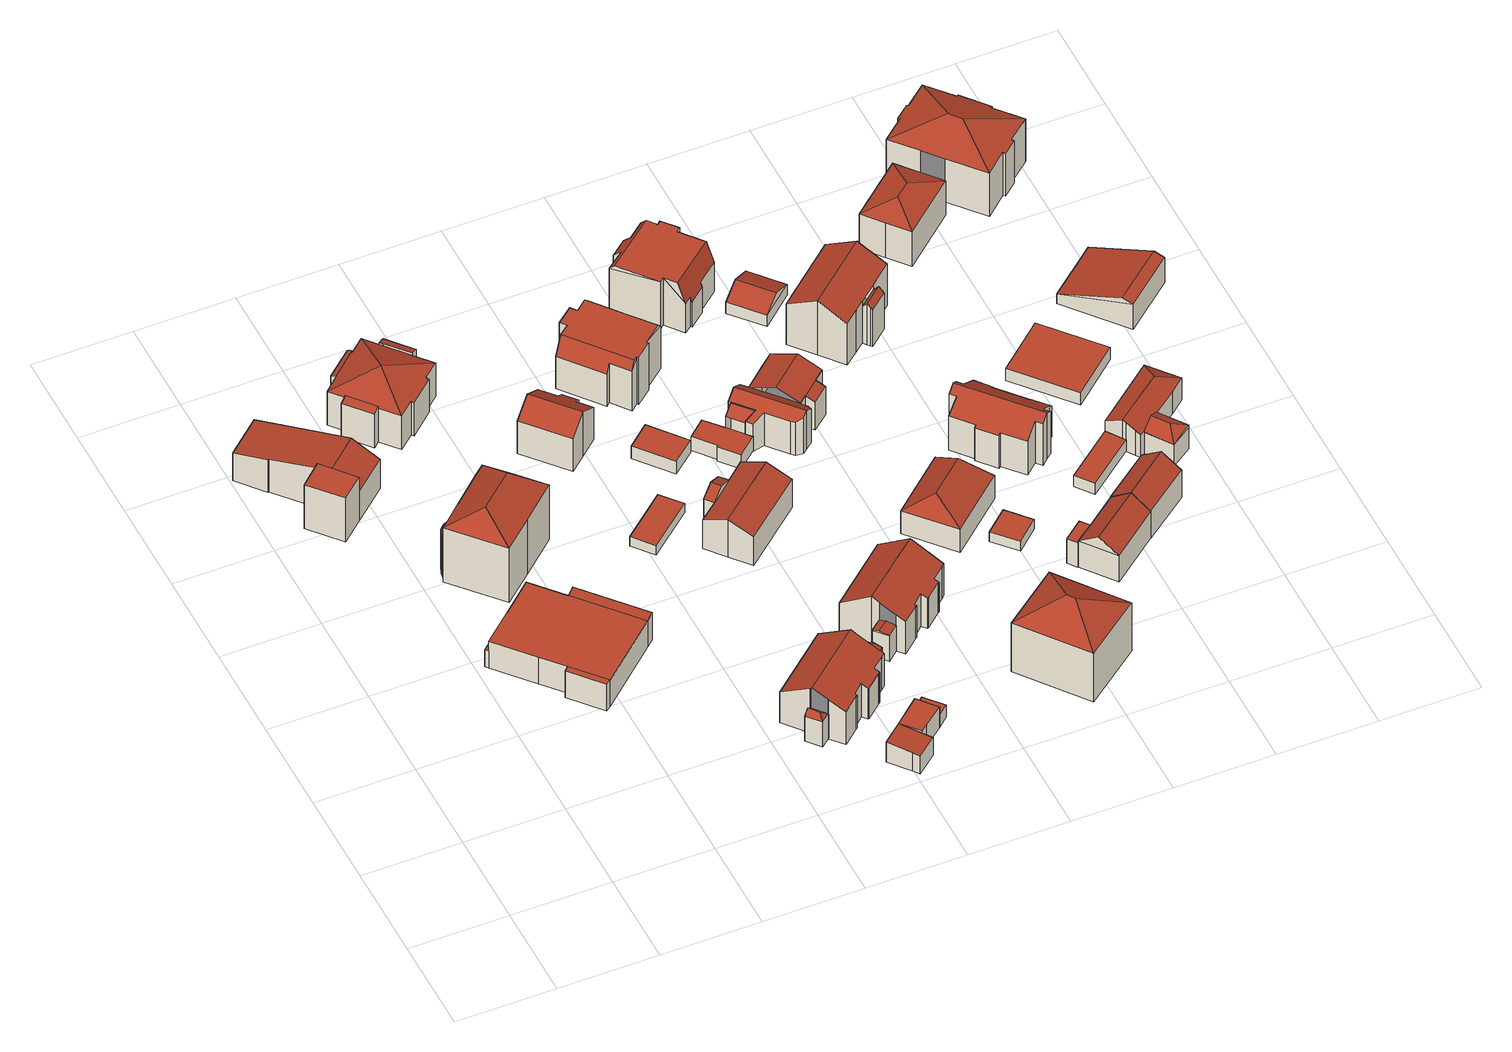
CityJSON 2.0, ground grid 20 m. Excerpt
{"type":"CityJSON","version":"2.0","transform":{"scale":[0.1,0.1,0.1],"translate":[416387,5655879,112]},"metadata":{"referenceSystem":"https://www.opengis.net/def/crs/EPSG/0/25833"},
"CityObjects":{
"building1":{"type":"Building","attributes":{"Gemeindeschluessel":14612000,"Geometrietyp2DReferenz":"3000","function":"31001_9998","roofType":"9999"},"children":["building1-1","building1-2"]},
"building1-1":{"type":"BuildingPart","attributes":{"Dachtyp_tdc":"tdcPolyFlatRoof","Dachneigung":0,"QualitaetDacherkennung":60,"Geometrietyp2DReferenz":"3000","measuredHeight":11.08,"roofType":"1000"},"parents":["building1"],"geometry":[{"type":"MultiSurface","lod":"2","boundaries":[[[0,1,2,3]],[[1,4,5,6,2]],[[7,0,3,8,9]],[[7,4,1,0]],[[3,2,6,10,8]]],"semantics":{"surfaces":[{"type":"WallSurface"},{"type":"RoofSurface"},{"type":"GroundSurface"}],"values":[0,0,0,1,2]}}]},
"building1-2":{"type":"BuildingPart","attributes":{"Dachtyp_tdc":"tdcGableRoof","Dachneigung":10.16,"QualitaetDacherkennung":8,"Geometrietyp2DReferenz":"3000","measuredHeight":10.36,"roofType":"3100"},"parents":["building1"],"geometry":[{"type":"MultiSurface","lod":"2","boundaries":[[[5,11,12,6]],[[11,13,14,12]],[[13,15,16,14]],[[15,17,18,16]],[[17,19,20,18]],[[19,21,22,20]],[[21,23,24,22]],[[23,9,8,24]],[[21,19,17,15,13,11,5,25]],[[25,9,23,21]],[[10,6,12,14,16,18,20,22,24,8]]],"semantics":{"surfaces":[{"type":"WallSurface"},{"type":"RoofSurface"},{"type":"GroundSurface"}],"values":[0,0,0,0,0,0,0,0,1,1,2]}}]},
"building2":{"type":"Building","attributes":{"Gemeindeschluessel":14612000,"Geometrietyp2DReferenz":"3000","function":"31001_9998","roofType":"9999"},"children":["building2-1","building2-2","building2-3","building2-4"]},
"building2-1":{"type":"BuildingPart","attributes":{"Dachtyp_tdc":"tdcPolyFlatRoof","Dachneigung":0,"QualitaetDacherkennung":40,"Geometrietyp2DReferenz":"3000","measuredHeight":4.23,"roofType":"1000"},"parents":["building2"],"geometry":[{"type":"MultiSurface","lod":"2","boundaries":[[[26,27,28,29]],[[27,30,31,28]],[[30,32,33,31]],[[32,30,27,26]],[[29,28,31,33]]],"semantics":{"surfaces":[{"type":"WallSurface"},{"type":"RoofSurface"},{"type":"GroundSurface"}],"values":[0,0,0,1,2]}}]},
"building2-2":{"type":"BuildingPart","attributes":{"Dachtyp_tdc":"tdcPolyFlatRoof","Dachneigung":0,"QualitaetDacherkennung":65,"Geometrietyp2DReferenz":"3000","measuredHeight":6.61,"roofType":"1000"},"parents":["building2"],"geometry":[{"type":"MultiSurface","lod":"2","boundaries":[[[34,35,36,33,32]],[[35,37,38,36]],[[39,40,41,42]],[[43,44,45,46]],[[44,47,26,29,45]],[[44,43,39,42,37,35,34,47]],[[29,33,36,38,41,40,46,45]]],"semantics":{"surfaces":[{"type":"WallSurface"},{"type":"RoofSurface"},{"type":"GroundSurface"}],"values":[0,0,0,0,0,1,2]}}]},
"building2-3":{"type":"BuildingPart","attributes":{"Dachtyp_tdc":"tdcPolyFlatRoof","Dachneigung":0,"QualitaetDacherkennung":40,"Geometrietyp2DReferenz":"3000","measuredHeight":6.66,"roofType":"1000"},"parents":["building2"],"geometry":[{"type":"MultiSurface","lod":"2","boundaries":[[[48,49,43,46,50]],[[51,52,53,40,39]],[[52,48,50,53]],[[52,51,49,48]],[[50,46,40,53]]],"semantics":{"surfaces":[{"type":"WallSurface"},{"type":"RoofSurface"},{"type":"GroundSurface"}],"values":[0,0,0,1,2]}}]},
"building2-4":{"type":"BuildingPart","attributes":{"Dachtyp_tdc":"tdcPolyFlatRoof","Dachneigung":8.99,"QualitaetDacherkennung":64,"Geometrietyp2DReferenz":"3000","measuredHeight":6.88,"roofType":"2100"},"parents":["building2"],"geometry":[{"type":"MultiSurface","lod":"2","boundaries":[[[54,55,56,57]],[[54,37,42,55]],[[56,41,38,57]],[[37,54,57,38]],[[55,42,41,56]]],"semantics":{"surfaces":[{"type":"WallSurface"},{"type":"RoofSurface"},{"type":"GroundSurface"}],"values":[0,1,2,0,0]}}]},
"building3":{"type":"Building","attributes":{"name":"Gemeindehaus","Gemeindeschluessel":14612000,"Geometrietyp2DReferenz":"3000","function":"31001_2090","roofType":"9999"},"children":["building3-1","building3-2"]},
"building3-1":{"type":"BuildingPart","attributes":{"Dachtyp_tdc":"tdcFreeFormRoof","Dachneigung":48.34,"QualitaetDacherkennung":8,"Geometrietyp2DReferenz":"3000","measuredHeight":10.95,"roofType":"5000"},"parents":["building3"],"geometry":[{"type":"MultiSurface","lod":"2","boundaries":[[[58,59,60,61]],[[59,62,63,60]],[[62,64,65,63]],[[64,66,67,65]],[[66,68,69,67]],[[68,70,71,69]],[[70,72,73,71]],[[61,60,63,65,67,69,71,73,74,75,76,77,78,79]],[[72,80,74,73]],[[80,81,75,74]],[[81,82,76,75]],[[82,83,77,76]],[[83,84,78,77]],[[84,85,79,78]],[[86,85,84]],[[87,86,84,83]],[[88,87,83,82]],[[89,88,82,81]],[[90,89,81,80]],[[91,90,80,72]],[[92,91,72,70]],[[93,92,70,68]],[[94,93,68,66]],[[95,94,66,64]],[[96,95,64,62]],[[97,96,62,59]],[[97,59,58]],[[86,87,88,89,90,91,92,93,94,95,96,97,58,85]]],"semantics":{"surfaces":[{"type":"WallSurface"},{"type":"GroundSurface"},{"type":"RoofSurface"}],"values":[0,0,0,0,0,0,0,1,0,0,0,0,0,0,2,2,2,2,2,2,2,2,2,2,2,2,2,2]}}]},
"building3-2":{"type":"BuildingPart","attributes":{"Dachtyp_tdc":"tdcHipRoof","Dachneigung":34.09,"QualitaetDacherkennung":88,"Geometrietyp2DReferenz":"3000","measuredHeight":17.95,"roofType":"3200"},"parents":["building3"],"geometry":[{"type":"MultiSurface","lod":"2","boundaries":[[[98,99,100,101]],[[99,102,103,100]],[[102,104,58,61,103]],[[105,106,107,79,85]],[[106,108,109,107]],[[108,110,111,109]],[[110,112,113,111]],[[112,98,101,113]],[[102,99,114]],[[112,110,108,115]],[[99,98,112,115,114]],[[108,106,105,104,102,114,115]],[[101,100,103,61,79,107,109,111,113]]],"semantics":{"surfaces":[{"type":"WallSurface"},{"type":"RoofSurface"},{"type":"GroundSurface"}],"values":[0,0,0,0,0,0,0,0,1,1,1,1,2]}}]},
"building4":{"type":"Building","attributes":{"Gemeindeschluessel":14612000,"Geometrietyp2DReferenz":"3000","function":"31001_9998","roofType":"9999"},"children":["building4-1","building4-2","building4-3","building4-4"]},
"building4-1":{"type":"BuildingPart","attributes":{"Dachtyp_tdc":"tdcTentRoof","Dachneigung":21.8,"QualitaetDacherkennung":74,"Geometrietyp2DReferenz":"3000","measuredHeight":11.41,"roofType":"3500"},"parents":["building4"],"geometry":[{"type":"MultiSurface","lod":"2","boundaries":[[[116,117,118,119]],[[117,120,121,118]],[[120,122,123,121]],[[124,125,126,127]],[[125,128,129,126]],[[128,130,131,129]],[[130,132,133,131]],[[132,134,135,133]],[[134,136,137,135]],[[136,138,139,137]],[[120,117,116,140,141,142]],[[125,124,122,120,142]],[[136,134,132,130,128,125,142]],[[141,143,138,136,142]],[[144,145,119,118,121,123,127,126,129,131,133,135,137,139,146]],[[143,141,144,146]],[[141,140,145,144]]],"semantics":{"surfaces":[{"type":"WallSurface"},{"type":"RoofSurface"},{"type":"GroundSurface"}],"values":[0,0,0,0,0,0,0,0,0,0,1,1,1,1,2,0,0]}}]},
"building4-2":{"type":"BuildingPart","attributes":{"Dachtyp_tdc":"tdcPolyFlatRoof","Dachneigung":18.47,"QualitaetDacherkennung":57,"Geometrietyp2DReferenz":"3000","measuredHeight":9.02,"roofType":"2100"},"parents":["building4"],"geometry":[{"type":"MultiSurface","lod":"2","boundaries":[[[147,148,149,123,122]],[[148,150,151,149]],[[150,152,124,127,151]],[[152,150,148,147]],[[123,149,151,127]]],"semantics":{"surfaces":[{"type":"WallSurface"},{"type":"RoofSurface"},{"type":"GroundSurface"}],"values":[0,0,0,1,2]}}]},
"building4-3":{"type":"BuildingPart","attributes":{"Dachtyp_tdc":"tdcPolyFlatRoof","Dachneigung":20.67,"QualitaetDacherkennung":49,"Geometrietyp2DReferenz":"3000","measuredHeight":8.89,"roofType":"2100"},"parents":["building4"],"geometry":[{"type":"MultiSurface","lod":"2","boundaries":[[[153,145,140]],[[153,154,155,145]],[[154,156,157,155]],[[156,158,116,119,157]],[[158,156,154,153]],[[145,155,157,119]]],"semantics":{"surfaces":[{"type":"WallSurface"},{"type":"RoofSurface"},{"type":"GroundSurface"}],"values":[0,0,0,0,1,2]}}]},
"building4-4":{"type":"BuildingPart","attributes":{"Dachtyp_tdc":"tdcPolyFlatRoof","Dachneigung":20.69,"QualitaetDacherkennung":44,"Geometrietyp2DReferenz":"3000","measuredHeight":9.06,"roofType":"2100"},"parents":["building4"],"geometry":[{"type":"MultiSurface","lod":"2","boundaries":[[[159,160,161,139,138]],[[160,162,163,161]],[[162,164,143,146,163]],[[164,162,160,159]],[[139,161,163,146]]],"semantics":{"surfaces":[{"type":"WallSurface"},{"type":"RoofSurface"},{"type":"GroundSurface"}],"values":[0,0,0,1,2]}}]},
"building5":{"type":"Building","attributes":{"Gemeindeschluessel":14612000,"Geometrietyp2DReferenz":"3000","function":"31001_9998","roofType":"9999"},"children":["building5-1","building5-2","building5-3"]},
"building5-1":{"type":"BuildingPart","attributes":{"Dachtyp_tdc":"tdcFreeFormRoof","Dachneigung":40.24,"QualitaetDacherkennung":18,"Geometrietyp2DReferenz":"3000","measuredHeight":7.2,"roofType":"5000"},"parents":["building5"],"geometry":[{"type":"MultiSurface","lod":"2","boundaries":[[[165,166,167,168]],[[166,169,170,167]],[[169,171,172,170]],[[171,173,174,172]],[[175,165,168,176]],[[177,178,169,166]],[[177,166,165,175]],[[178,177,175,179,173,171]],[[169,178,171]],[[168,167,170,172,174,180,176]]],"semantics":{"surfaces":[{"type":"WallSurface"},{"type":"RoofSurface"},{"type":"GroundSurface"}],"values":[0,0,0,0,0,1,1,1,0,2]}}]},
"building5-2":{"type":"BuildingPart","attributes":{"Dachtyp_tdc":"tdcGableRoof","Dachneigung":17.83,"QualitaetDacherkennung":42,"Geometrietyp2DReferenz":"3000","measuredHeight":6.95,"roofType":"3100"},"parents":["building5"],"geometry":[{"type":"MultiSurface","lod":"2","boundaries":[[[181,182,183]],[[182,184,185,183]],[[186,181,183,185]],[[187,188,189,190]],[[184,182,188,187]],[[182,181,189,188]],[[181,186,190,189]]],"semantics":{"surfaces":[{"type":"WallSurface"},{"type":"RoofSurface"},{"type":"GroundSurface"}],"values":[0,1,1,2,0,0,0]}}]},
"building5-3":{"type":"BuildingPart","attributes":{"Dachtyp_tdc":"tdcGableRoof","Dachneigung":25.97,"QualitaetDacherkennung":57,"Geometrietyp2DReferenz":"3000","measuredHeight":11.39,"roofType":"3100"},"parents":["building5"],"geometry":[{"type":"MultiSurface","lod":"2","boundaries":[[[191,192,193,194,195,196,197,198,199,200,201,202,203,204,205,206,207,208]],[[190,209,210,211,212,213,214,215,216,217,218,219,220,168,176,180,174,172,221,222,223,187]],[[206,190,186]],[[206,205,209,190]],[[205,204,210,209]],[[204,203,211,210]],[[203,202,212,211]],[[202,201,213,212]],[[201,200,214,213]],[[200,199,215,214]],[[199,198,216,215]],[[198,197,217,216]],[[197,196,218,217]],[[196,195,219,218]],[[195,194,220,219]],[[194,193,168,220]],[[193,192,175,176,168]],[[224,225,172,174,173]],[[225,226,221,172]],[[226,227,222,221]],[[227,208,223,222]],[[208,207,187,223]],[[207,184,187]],[[208,227,226,225,224,191]]],"semantics":{"surfaces":[{"type":"RoofSurface"},{"type":"GroundSurface"},{"type":"WallSurface"}],"values":[0,1,2,2,2,2,2,2,2,2,2,2,2,2,2,2,2,2,2,2,2,2,2,0]}}]},
"building6":{"type":"Building","attributes":{"Dachtyp_tdc":"tdcPolyFlatRoof","Gemeindeschluessel":14612000,"Dachneigung":6.06,"QualitaetDacherkennung":75,"Geometrietyp2DReferenz":"3000","measuredHeight":5.17,"function":"31001_9998","roofType":"2100"},"geometry":[{"type":"Solid","lod":"2","boundaries":[[[[228,229,230,231]],[[229,232,233,230]],[[232,234,235,233]],[[234,236,237,235]],[[236,238,239,237]],[[238,228,231,239]],[[238,236,234,232,229,228]],[[231,230,233,235,237,239]]]],"semantics":{"surfaces":[{"type":"WallSurface"},{"type":"RoofSurface"},{"type":"GroundSurface"}],"values":[[0,0,0,0,0,0,1,2]]}}]},
"building7":{"type":"Building","attributes":{"Dachtyp_tdc":"tdcPolyFlatRoof","Gemeindeschluessel":14612000,"Dachneigung":0,"QualitaetDacherkennung":78,"Geometrietyp2DReferenz":"3000","measuredHeight":2.3,"function":"31001_9998","roofType":"1000"},"geometry":[{"type":"Solid","lod":"2","boundaries":[[[[240,241,242,243]],[[241,244,245,242]],[[244,246,247,245]],[[246,240,243,247]],[[246,244,241,240]],[[243,242,245,247]]]],"semantics":{"surfaces":[{"type":"WallSurface"},{"type":"RoofSurface"},{"type":"GroundSurface"}],"values":[[0,0,0,0,1,2]]}}]},
"building8":{"type":"Building","attributes":{"Dachtyp_tdc":"tdcGableRoof","Gemeindeschluessel":14612000,"Dachneigung":32.61,"QualitaetDacherkennung":70,"Geometrietyp2DReferenz":"3000","measuredHeight":10.95,"function":"31001_9998","roofType":"3100"},"geometry":[{"type":"Solid","lod":"2","boundaries":[[[[248,249,250,251]],[[249,252,253,250]],[[252,254,255,253]],[[254,256,257,255]],[[256,258,259,257]],[[258,260,261,259]],[[260,262,263,261]],[[262,264,265,263]],[[264,266,267,265]],[[266,248,251,267]],[[262,260,258,256,254,252,249,248]],[[248,266,264,262]],[[251,250,253,255,257,259,261,263,265,267]]]],"semantics":{"surfaces":[{"type":"WallSurface"},{"type":"RoofSurface"},{"type":"GroundSurface"}],"values":[[0,0,0,0,0,0,0,0,0,0,1,1,2]]}}]},
"building9":{"type":"Building","attributes":{"Dachtyp_tdc":"tdcPolyFlatRoof","Gemeindeschluessel":14612000,"Dachneigung":0,"QualitaetDacherkennung":66,"Geometrietyp2DReferenz":"3000","measuredHeight":5.14,"function":"31001_9998","roofType":"1000"},"geometry":[{"type":"Solid","lod":"2","boundaries":[[[[268,229,269,270]],[[229,271,272,269]],[[271,273,274,272]],[[273,275,276,274]],[[275,268,270,276]],[[275,273,271,229,268]],[[270,269,272,274,276]]]],"semantics":{"surfaces":[{"type":"WallSurface"},{"type":"RoofSurface"},{"type":"GroundSurface"}],"values":[[0,0,0,0,0,1,2]]}}]},
"building10":{"type":"Building","attributes":{"Dachtyp_tdc":"tdcPolyFlatRoof","Gemeindeschluessel":14612000,"Dachneigung":0,"QualitaetDacherkennung":69,"Geometrietyp2DReferenz":"3000","measuredHeight":2.97,"function":"31001_9998","roofType":"1000"},"geometry":[{"type":"Solid","lod":"2","boundaries":[[[[277,278,272,274]],[[278,279,280,272]],[[279,281,282,280]],[[281,277,274,282]],[[281,279,278,277]],[[274,272,280,282]]]],"semantics":{"surfaces":[{"type":"WallSurface"},{"type":"RoofSurface"},{"type":"GroundSurface"}],"values":[[0,0,0,0,1,2]]}}]},
"building11":{"type":"Building","attributes":{"Gemeindeschluessel":14612000,"Geometrietyp2DReferenz":"3000","function":"31001_9998","roofType":"9999"},"children":["building11-1","building11-2"]},
"building11-1":{"type":"BuildingPart","attributes":{"Dachtyp_tdc":"tdcGableRoof","Dachneigung":23.16,"QualitaetDacherkennung":60,"Geometrietyp2DReferenz":"3000","measuredHeight":8.48,"roofType":"3100"},"parents":["building11"],"geometry":[{"type":"MultiSurface","lod":"2","boundaries":[[[283,284,285,286]],[[284,287,288,285]],[[287,289,290,288]],[[287,284,291]],[[283,289,292]],[[284,283,292,291]],[[289,287,291,292]],[[286,285,288,290]]],"semantics":{"surfaces":[{"type":"WallSurface"},{"type":"RoofSurface"},{"type":"GroundSurface"}],"values":[0,0,0,0,0,1,1,2]}}]},
"building11-2":{"type":"BuildingPart","attributes":{"Dachtyp_tdc":"tdcGableRoof","Dachneigung":23.15,"QualitaetDacherkennung":72,"Geometrietyp2DReferenz":"3000","measuredHeight":9.32,"roofType":"3100"},"parents":["building11"],"geometry":[{"type":"MultiSurface","lod":"2","boundaries":[[[293,294,295,296]],[[294,297,286,295]],[[297,283,286]],[[298,289,290,289]],[[289,299,300,290]],[[299,301,302,300]],[[301,303,304,302]],[[303,305,306,304]],[[305,293,296,306]],[[301,299,289,298,297,294,293]],[[293,305,303,301]],[[296,295,286,290,300,302,304,306]]],"semantics":{"surfaces":[{"type":"WallSurface"},{"type":"RoofSurface"},{"type":"GroundSurface"}],"values":[0,0,0,0,0,0,0,0,0,1,1,2]}}]},
"building12":{"type":"Building","attributes":{"Dachtyp_tdc":"tdcPolyFlatRoof","Gemeindeschluessel":14612000,"Dachneigung":0,"QualitaetDacherkennung":62,"Geometrietyp2DReferenz":"3000","measuredHeight":3.03,"function":"31001_9998","roofType":"1000"},"geometry":[{"type":"Solid","lod":"2","boundaries":[[[[307,308,309,310]],[[308,311,312,309]],[[311,313,314,312]],[[313,307,310,314]],[[313,311,308,307]],[[310,309,312,314]]]],"semantics":{"surfaces":[{"type":"WallSurface"},{"type":"RoofSurface"},{"type":"GroundSurface"}],"values":[[0,0,0,0,1,2]]}}]},
"building13":{"type":"Building","attributes":{"Gemeindeschluessel":14612000,"Geometrietyp2DReferenz":"3000","function":"31001_9998","roofType":"9999"},"children":["building13-1","building13-2"]},
"building13-1":{"type":"BuildingPart","attributes":{"Dachtyp_tdc":"tdcGableRoof","Dachneigung":28.73,"QualitaetDacherkennung":55,"Geometrietyp2DReferenz":"3000","measuredHeight":11.61,"roofType":"3100"},"parents":["building13"],"geometry":[{"type":"MultiSurface","lod":"2","boundaries":[[[315,316,317,318]],[[316,319,320,317]],[[319,321,322,320]],[[321,323,324,322]],[[323,325,326,324]],[[325,327,328,326]],[[327,329,330,328]],[[329,331,332,330]],[[331,333,334,332]],[[333,335,336,337,334]],[[338,339,340,341]],[[338,342,343,339]],[[342,344,345,343]],[[344,346,347,345]],[[346,348,349,347]],[[348,350,351,349]],[[350,352,353,351]],[[352,315,318,353]],[[348,346,344,342]],[[342,338,335,333,331,329,327,325,323,321,319,316,315,352,350,348]],[[318,317,320,322,324,326,328,330,332,334,337,339,343,345,347,349,351,353]]],"semantics":{"surfaces":[{"type":"WallSurface"},{"type":"RoofSurface"},{"type":"GroundSurface"}],"values":[0,0,0,0,0,0,0,0,0,0,0,0,0,0,0,0,0,0,1,1,2]}}]},
"building13-2":{"type":"BuildingPart","attributes":{"Dachtyp_tdc":"tdcGableRoof","Dachneigung":11.12,"QualitaetDacherkennung":19,"Geometrietyp2DReferenz":"3000","measuredHeight":6.75,"roofType":"3100"},"parents":["building13"],"geometry":[{"type":"MultiSurface","lod":"2","boundaries":[[[336,354,355,337]],[[336,356,357,354]],[[358,357,356,341]],[[359,358,341,340]],[[354,357,358,359]],[[355,360,339,337]],[[354,359,360,355]],[[359,340,339,360]]],"semantics":{"surfaces":[{"type":"WallSurface"},{"type":"RoofSurface"},{"type":"GroundSurface"}],"values":[0,1,1,0,0,2,0,0]}}]},
"building14":{"type":"Building","attributes":{"Dachtyp_tdc":"tdcFreeFormRoof","Gemeindeschluessel":14612000,"Dachneigung":0.563,"QualitaetDacherkennung":48,"Geometrietyp2DReferenz":"3000","measuredHeight":11.88,"function":"31001_9998","roofType":"5000"},"geometry":[{"type":"Solid","lod":"2","boundaries":[[[[361,362,363,364]],[[362,365,366,363]],[[365,367,368,366]],[[367,369,370,368]],[[369,371,372,370]],[[371,373,374,372]],[[373,375,376,374]],[[375,377,378,376]],[[377,379,380,378]],[[379,381,382,380]],[[381,383,384,382]],[[383,385,386,384]],[[385,387,388,386]],[[387,389,390,388]],[[389,391,392,390]],[[391,393,394,392]],[[393,395,396,394]],[[395,361,364,396]],[[383,381,397,398,387,385]],[[399,371,369,367,365,362,361,400]],[[397,379,377,375,373,399,400,395,393,391,389,398]],[[373,371,399]],[[381,379,397]],[[389,387,398]],[[361,395,400]],[[364,363,366,368,370,372,374,376,378,380,382,384,386,388,390,392,394,396]]]],"semantics":{"surfaces":[{"type":"WallSurface"},{"type":"RoofSurface"},{"type":"GroundSurface"}],"values":[[0,0,0,0,0,0,0,0,0,0,0,0,0,0,0,0,0,0,1,1,1,0,0,0,0,2]]}}]},
"building15":{"type":"Building","attributes":{"Gemeindeschluessel":14612000,"Geometrietyp2DReferenz":"3000","function":"31001_9998","roofType":"9999"},"children":["building15-1","building15-2"]},
"building15-1":{"type":"BuildingPart","attributes":{"Dachtyp_tdc":"tdcPolyFlatRoof","Dachneigung":0,"QualitaetDacherkennung":57,"Geometrietyp2DReferenz":"3000","measuredHeight":3.59,"roofType":"1000"},"parents":["building15"],"geometry":[{"type":"MultiSurface","lod":"2","boundaries":[[[401,402,403,404]],[[402,405,406,403]],[[405,407,408,406]],[[407,409,410,408]],[[409,411,412,410]],[[413,414,415,416]],[[414,401,404,415]],[[414,413,411,409,407,405,402,401]],[[404,403,406,408,410,412,416,415]]],"semantics":{"surfaces":[{"type":"WallSurface"},{"type":"RoofSurface"},{"type":"GroundSurface"}],"values":[0,0,0,0,0,0,0,1,2]}}]},
"building15-2":{"type":"BuildingPart","attributes":{"Dachtyp_tdc":"tdcPolyFlatRoof","Dachneigung":36.1,"QualitaetDacherkennung":26,"Geometrietyp2DReferenz":"3000","measuredHeight":7.89,"roofType":"2100"},"parents":["building15"],"geometry":[{"type":"MultiSurface","lod":"2","boundaries":[[[417,418,419,412,411]],[[418,420,421,419]],[[420,422,413,416,421]],[[422,420,418,417]],[[412,419,421,416]]],"semantics":{"surfaces":[{"type":"WallSurface"},{"type":"RoofSurface"},{"type":"GroundSurface"}],"values":[0,0,0,1,2]}}]},
"building16":{"type":"Building","attributes":{"Gemeindeschluessel":14612000,"Geometrietyp2DReferenz":"3000","function":"31001_9998","roofType":"9999"},"children":["building16-1","building16-2","building16-3"]},
"building16-1":{"type":"BuildingPart","attributes":{"Dachtyp_tdc":"tdcGableRoof","Dachneigung":22.41,"QualitaetDacherkennung":84,"Geometrietyp2DReferenz":"3000","measuredHeight":9.75,"roofType":"3100"},"parents":["building16"],"geometry":[{"type":"MultiSurface","lod":"2","boundaries":[[[423,424,425,426]],[[424,427,428,425]],[[427,429,430,428]],[[431,432,433,434]],[[435,423,426,436]],[[423,435,437,438,439,424]],[[440,441,442,439,438,443]],[[443,444,432]],[[424,439,442,427]],[[427,442,441,429]],[[431,440,443,432]],[[426,425,428,430,434,433,436]]],"semantics":{"surfaces":[{"type":"WallSurface"},{"type":"RoofSurface"},{"type":"GroundSurface"}],"values":[0,0,0,0,0,1,1,0,0,0,0,2]}}]},
"building16-2":{"type":"BuildingPart","attributes":{"Dachtyp_tdc":"tdcFreeFormRoof","Dachneigung":35.63,"QualitaetDacherkennung":57,"Geometrietyp2DReferenz":"3000","measuredHeight":9.69,"roofType":"5000"},"parents":["building16"],"geometry":[{"type":"MultiSurface","lod":"2","boundaries":[[[445,446,447,448]],[[446,449,450,447]],[[449,451,452,450]],[[451,453,454,452]],[[453,455,456,454]],[[455,457,458,456]],[[457,459,460,458]],[[459,461,462,460]],[[461,463,436,462]],[[463,435,436]],[[444,433,432]],[[444,464,465,433]],[[464,466,467,465]],[[466,468,469,467]],[[468,470,471,469]],[[470,472,473,471]],[[472,474,475,473]],[[474,445,448,475]],[[470,468,466,464,444,437,463,461,459]],[[459,457,455,453,451,449,446,445,474,472,470]],[[448,447,450,452,454,456,458,460,462,436,433,465,467,469,471,473,475]]],"semantics":{"surfaces":[{"type":"WallSurface"},{"type":"RoofSurface"},{"type":"GroundSurface"}],"values":[0,0,0,0,0,0,0,0,0,0,0,0,0,0,0,0,0,0,1,1,2]}}]},
"building16-3":{"type":"BuildingPart","attributes":{"Dachtyp_tdc":"tdcPolyFlatRoof","Dachneigung":21.52,"QualitaetDacherkennung":59,"Geometrietyp2DReferenz":"3000","measuredHeight":7.78,"roofType":"2100"},"parents":["building16"],"geometry":[{"type":"MultiSurface","lod":"2","boundaries":[[[476,477,430,429,441]],[[476,478,479,477]],[[478,440,431,434,479]],[[440,478,476,441]],[[430,477,479,434]]],"semantics":{"surfaces":[{"type":"WallSurface"},{"type":"RoofSurface"},{"type":"GroundSurface"}],"values":[0,0,0,1,2]}}]},
"building17":{"type":"Building","attributes":{"Dachtyp_tdc":"tdcHipRoof","Gemeindeschluessel":14612000,"Dachneigung":28.28,"QualitaetDacherkennung":61,"Geometrietyp2DReferenz":"3000","measuredHeight":16.06,"function":"31001_9998","roofType":"3200"},"geometry":[{"type":"Solid","lod":"2","boundaries":[[[[480,481,482,483]],[[481,484,485,482]],[[484,486,487,485]],[[486,480,483,487]],[[484,481,488]],[[480,486,489]],[[481,480,489,488]],[[486,484,488,489]],[[483,482,485,487]]]],"semantics":{"surfaces":[{"type":"WallSurface"},{"type":"RoofSurface"},{"type":"GroundSurface"}],"values":[[0,0,0,0,1,1,1,1,2]]}}]},
"building18":{"type":"Building","attributes":{"Dachtyp_tdc":"tdcFreeFormRoof","Gemeindeschluessel":14612000,"Dachneigung":0.312,"QualitaetDacherkennung":54,"Geometrietyp2DReferenz":"3000","measuredHeight":11.87,"function":"31001_9998","roofType":"5000"},"geometry":[{"type":"Solid","lod":"2","boundaries":[[[[490,491,492,493]],[[491,494,495,492]],[[494,496,497,495]],[[496,498,499,497]],[[498,500,501,499]],[[500,502,503,501]],[[502,504,505,503]],[[504,506,507,505]],[[506,508,509,507]],[[508,510,511,509]],[[512,513,514,515]],[[510,516,517,511]],[[516,518,519,517]],[[518,512,515,519]],[[513,520,521,514]],[[520,522,523,521]],[[522,524,525,523]],[[524,490,493,525]],[[522,520,513,512,526,527,490,524]],[[502,500,528,529,510,508,506,504]],[[500,498,528]],[[529,528,498,496,494,491,527,526,518,516]],[[491,490,527]],[[516,510,529]],[[512,518,526]],[[493,492,495,497,499,501,503,505,507,509,511,517,519,515,514,521,523,525]]]],"semantics":{"surfaces":[{"type":"WallSurface"},{"type":"RoofSurface"},{"type":"GroundSurface"}],"values":[[0,0,0,0,0,0,0,0,0,0,0,0,0,0,0,0,0,0,1,1,0,1,0,0,0,2]]}}]},
"building19":{"type":"Building","attributes":{"Dachtyp_tdc":"tdcHipRoof","Gemeindeschluessel":14612000,"Dachneigung":37.89,"QualitaetDacherkennung":77,"Geometrietyp2DReferenz":"3000","measuredHeight":10.27,"function":"31001_9998","roofType":"3200"},"geometry":[{"type":"Solid","lod":"2","boundaries":[[[[530,531,532,533]],[[531,534,535,532]],[[534,536,537,535]],[[536,530,533,537]],[[534,531,538]],[[530,536,539]],[[531,530,539,538]],[[536,534,538,539]],[[533,532,535,537]]]],"semantics":{"surfaces":[{"type":"WallSurface"},{"type":"RoofSurface"},{"type":"GroundSurface"}],"values":[[0,0,0,0,1,1,1,1,2]]}}]},
"building20":{"type":"Building","attributes":{"Dachtyp_tdc":"tdcPolyFlatRoof","Gemeindeschluessel":14612000,"Dachneigung":0,"QualitaetDacherkennung":75,"Geometrietyp2DReferenz":"3000","measuredHeight":2.45,"function":"31001_9998","roofType":"1000"},"geometry":[{"type":"Solid","lod":"2","boundaries":[[[[540,541,542,543]],[[541,544,545,542]],[[544,546,547,545]],[[546,540,543,547]],[[546,544,541,540]],[[543,542,545,547]]]],"semantics":{"surfaces":[{"type":"WallSurface"},{"type":"RoofSurface"},{"type":"GroundSurface"}],"values":[[0,0,0,0,1,2]]}}]},
"building21":{"type":"Building","attributes":{"Dachtyp_tdc":"tdcGableRoof","Gemeindeschluessel":14612000,"Dachneigung":22.94,"QualitaetDacherkennung":76,"Geometrietyp2DReferenz":"3000","measuredHeight":4.59,"function":"31001_9998","roofType":"3100"},"geometry":[{"type":"Solid","lod":"2","boundaries":[[[[548,549,550,551]],[[549,552,553,550]],[[552,554,555,553]],[[554,548,551,555]],[[552,549,556]],[[548,554,557]],[[549,548,557,556]],[[554,552,556,557]],[[551,550,553,555]]]],"semantics":{"surfaces":[{"type":"WallSurface"},{"type":"RoofSurface"},{"type":"GroundSurface"}],"values":[[0,0,0,0,0,0,1,1,2]]}}]},
"building22":{"type":"Building","attributes":{"Dachtyp_tdc":"tdcPolyFlatRoof","Gemeindeschluessel":14612000,"Dachneigung":2.97,"QualitaetDacherkennung":59,"Geometrietyp2DReferenz":"3000","measuredHeight":6.16,"function":"31001_9998","roofType":"2100"},"geometry":[{"type":"Solid","lod":"2","boundaries":[[[[558,559,560,561]],[[559,562,563,560]],[[562,564,565,563]],[[564,558,561,565]],[[564,562,559,558]],[[561,560,563,565]]]],"semantics":{"surfaces":[{"type":"WallSurface"},{"type":"RoofSurface"},{"type":"GroundSurface"}],"values":[[0,0,0,0,1,2]]}}]},
"building23":{"type":"Building","attributes":{"Dachtyp_tdc":"tdcGableRoof","Gemeindeschluessel":14612000,"Dachneigung":35.87,"QualitaetDacherkennung":66,"Geometrietyp2DReferenz":"3000","measuredHeight":9.44,"function":"31001_9998","roofType":"3100"},"geometry":[{"type":"Solid","lod":"2","boundaries":[[[[566,567,568,569]],[[567,570,571,568]],[[570,572,573,571]],[[572,574,575,573]],[[574,566,569,575]],[[574,572,570,576,577]],[[566,577,576,567]],[[566,574,577]],[[567,576,570]],[[569,568,571,573,575]]]],"semantics":{"surfaces":[{"type":"WallSurface"},{"type":"RoofSurface"},{"type":"GroundSurface"}],"values":[[0,0,0,0,0,1,1,0,0,2]]}}]},
"building24":{"type":"Building","attributes":{"Gemeindeschluessel":14612000,"Geometrietyp2DReferenz":"3000","function":"31001_9998","roofType":"9999"},"children":["building24-1","building24-2"]},
"building24-1":{"type":"BuildingPart","attributes":{"Dachtyp_tdc":"tdcFreeFormRoof","Dachneigung":48.37,"QualitaetDacherkennung":11,"Geometrietyp2DReferenz":"3000","measuredHeight":10.34,"roofType":"5000"},"parents":["building24"],"geometry":[{"type":"MultiSurface","lod":"2","boundaries":[[[578,579,580,581]],[[579,582,583,580]],[[582,584,585,583]],[[584,586,587,585]],[[586,588,589,587]],[[588,590,591,589]],[[588,586,584,582,579]],[[579,578,590,588]],[[581,580,583,585,587,589,591]]],"semantics":{"surfaces":[{"type":"WallSurface"},{"type":"RoofSurface"},{"type":"GroundSurface"}],"values":[0,0,0,0,0,0,1,1,2]}}]},
"building24-2":{"type":"BuildingPart","attributes":{"Dachtyp_tdc":"tdcGableRoof","Dachneigung":29.29,"QualitaetDacherkennung":61,"Geometrietyp2DReferenz":"3000","measuredHeight":13.66,"roofType":"3100"},"parents":["building24"],"geometry":[{"type":"MultiSurface","lod":"2","boundaries":[[[592,593,594,595]],[[593,596,597,594]],[[596,598,599,597]],[[598,600,581,599]],[[600,578,581]],[[601,591,590]],[[601,602,603,591]],[[602,604,605,603]],[[604,606,607,605]],[[606,608,609,607]],[[608,610,611,609]],[[610,592,595,611]],[[606,604,602,601,600,598,596,593,592]],[[592,610,608,606]],[[595,594,597,599,581,591,603,605,607,609,611]]],"semantics":{"surfaces":[{"type":"WallSurface"},{"type":"RoofSurface"},{"type":"GroundSurface"}],"values":[0,0,0,0,0,0,0,0,0,0,0,0,1,1,2]}}]},
"building25":{"type":"Building","attributes":{"Dachtyp_tdc":"tdcGableRoof","Gemeindeschluessel":14612000,"Dachneigung":28.92,"QualitaetDacherkennung":62,"Geometrietyp2DReferenz":"3000","measuredHeight":11.41,"function":"31001_9998","roofType":"3100"},"geometry":[{"type":"Solid","lod":"2","boundaries":[[[[612,613,614,615]],[[613,616,617,614]],[[616,618,619,617]],[[618,620,621,619]],[[620,622,623,621]],[[622,624,625,623]],[[624,626,627,625]],[[626,628,629,627]],[[628,630,631,629]],[[630,632,633,631]],[[632,634,635,633]],[[634,636,637,635]],[[636,638,639,637]],[[638,640,641,639]],[[640,642,643,641]],[[642,644,645,643]],[[644,646,647,645]],[[646,648,649,647]],[[648,650,651,649]],[[650,652,653,651]],[[652,654,655,653]],[[654,656,657,655]],[[656,612,615,657]],[[652,650,648,646,644,642,640,638,636,634,632,630,628]],[[628,626,624,622,620,618,616,613,612,656,654,652]],[[615,614,617,619,621,623,625,627,629,631,633,635,637,639,641,643,645,647,649,651,653,655,657]]]],"semantics":{"surfaces":[{"type":"WallSurface"},{"type":"RoofSurface"},{"type":"GroundSurface"}],"values":[[0,0,0,0,0,0,0,0,0,0,0,0,0,0,0,0,0,0,0,0,0,0,0,1,1,2]]}}]},
"building26":{"type":"Building","attributes":{"Dachtyp_tdc":"tdcGableRoof","Gemeindeschluessel":14612000,"Dachneigung":35.01,"QualitaetDacherkennung":65,"Geometrietyp2DReferenz":"3000","measuredHeight":9.77,"function":"31001_9998","roofType":"3100"},"geometry":[{"type":"Solid","lod":"2","boundaries":[[[[658,659,660,661]],[[659,662,663,660]],[[658,664,665]],[[662,659,666]],[[664,662,666,665]],[[659,658,665,666]],[[663,667,661,660]],[[662,664,667,663]],[[664,658,661,667]]]],"semantics":{"surfaces":[{"type":"WallSurface"},{"type":"RoofSurface"},{"type":"GroundSurface"}],"values":[[0,0,0,0,1,1,2,0,0]]}}]},
"building27":{"type":"Building","attributes":{"Dachtyp_tdc":"tdcPolyFlatRoof","Gemeindeschluessel":14612000,"Dachneigung":0,"QualitaetDacherkennung":71,"Geometrietyp2DReferenz":"3000","measuredHeight":2.79,"function":"31001_9998","roofType":"1000"},"geometry":[{"type":"Solid","lod":"2","boundaries":[[[[668,669,670,671]],[[669,672,673,670]],[[672,674,675,673]],[[674,668,671,675]],[[674,672,669,668]],[[671,670,673,675]]]],"semantics":{"surfaces":[{"type":"WallSurface"},{"type":"RoofSurface"},{"type":"GroundSurface"}],"values":[[0,0,0,0,1,2]]}}]},
"building28":{"type":"Building","attributes":{"Dachtyp_tdc":"tdcPolyFlatRoof","Gemeindeschluessel":14612000,"Dachneigung":0,"QualitaetDacherkennung":0,"Geometrietyp2DReferenz":"3000","BezugspunktDach":"2000","measuredHeight":3,"function":"31001_9998"},"geometry":[{"type":"MultiSurface","lod":"2","boundaries":[[[676,677,678,679]],[[679,678,680,681]],[[678,677,682,680]],[[677,676,683,682]],[[676,679,681,683]],[[681,680,682,683]]],"semantics":{"surfaces":[{"type":"RoofSurface"},{"type":"WallSurface"},{"type":"GroundSurface"}],"values":[0,1,1,1,1,2]}}]},
"building29":{"type":"Building","attributes":{"Gemeindeschluessel":14612000,"Geometrietyp2DReferenz":"3000","function":"31001_9998","roofType":"9999"},"children":["building29-1","building29-2"]},
"building29-1":{"type":"BuildingPart","attributes":{"Dachtyp_tdc":"tdcHipAndGableRoof","Dachneigung":31.1,"QualitaetDacherkennung":61,"Geometrietyp2DReferenz":"3000","measuredHeight":7.07,"roofType":"5000"},"parents":["building29"],"geometry":[{"type":"MultiSurface","lod":"2","boundaries":[[[684,685,686,687]],[[685,688,689,686]],[[690,684,687,691]],[[685,692,693]],[[692,694,695,693]],[[696,685,693,695,697]],[[685,696,688]],[[690,698,694,692,684]],[[684,692,685]],[[687,686,689,691]]],"semantics":{"surfaces":[{"type":"WallSurface"},{"type":"RoofSurface"},{"type":"GroundSurface"}],"values":[0,0,0,1,1,1,0,0,0,2]}}]},
"building29-2":{"type":"BuildingPart","attributes":{"Dachtyp_tdc":"tdcHipAndGableRoof","Dachneigung":29.84,"QualitaetDacherkennung":73,"Geometrietyp2DReferenz":"3000","measuredHeight":7.66,"roofType":"5000"},"parents":["building29"],"geometry":[{"type":"MultiSurface","lod":"2","boundaries":[[[699,689,688,696]],[[699,700,701,689]],[[700,702,703,701]],[[702,704,705,703]],[[704,706,707,705]],[[706,708,709,707]],[[708,710,711,709]],[[710,712,713,711]],[[712,714,715,713]],[[714,698,691,715]],[[698,690,691]],[[712,710,716]],[[710,708,706,716]],[[706,704,702,700,699,697,698,714,712,716]],[[689,701,703,705,707,709,711,713,715,691]]],"semantics":{"surfaces":[{"type":"WallSurface"},{"type":"RoofSurface"},{"type":"GroundSurface"}],"values":[0,0,0,0,0,0,0,0,0,0,0,1,1,1,2]}}]},
"building30":{"type":"Building","attributes":{"Gemeindeschluessel":14612000,"Geometrietyp2DReferenz":"3000","function":"31001_9998","roofType":"9999"},"children":["building30-1","building30-2","building30-3"]},
"building30-1":{"type":"BuildingPart","attributes":{"Dachtyp_tdc":"tdcHipRoof","Dachneigung":22.72,"QualitaetDacherkennung":52,"Geometrietyp2DReferenz":"3000","measuredHeight":13.82,"roofType":"3200"},"parents":["building30"],"geometry":[{"type":"MultiSurface","lod":"2","boundaries":[[[717,718,719]],[[717,720,721,718]],[[720,722,723,721]],[[722,724,725,723]],[[724,726,727,725]],[[726,728,729,727]],[[728,730,731,729]],[[730,732,733,731]],[[732,734,735,733]],[[734,736,737,735]],[[736,738,739,737]],[[738,740,741,739]],[[740,742,743,741]],[[742,744,745,743]],[[744,746,747,745]],[[746,748,749,747]],[[748,750,751,749]],[[750,752,753,751]],[[752,754,753]],[[750,748,746,744,742,740,755]],[[730,728,726,724,722,720,756]],[[740,738,736,734,732,730,756,755]],[[720,717,752,750,755,756]],[[718,721,723,725,727,729,731,733,735,737,739,741,743,745,747,749,751,753]]],"semantics":{"surfaces":[{"type":"WallSurface"},{"type":"RoofSurface"},{"type":"GroundSurface"}],"values":[0,0,0,0,0,0,0,0,0,0,0,0,0,0,0,0,0,0,0,1,1,1,1,2]}}]},
"building30-2":{"type":"BuildingPart","attributes":{"Dachtyp_tdc":"tdcHipRoof","Dachneigung":20.98,"QualitaetDacherkennung":70,"Geometrietyp2DReferenz":"3000","measuredHeight":10.53,"roofType":"3200"},"parents":["building30"],"geometry":[{"type":"MultiSurface","lod":"2","boundaries":[[[757,758,759,760]],[[758,761,762,759]],[[761,763,764,762]],[[763,765,764]],[[766,767,768]],[[766,769,770,767]],[[769,771,772,770]],[[771,757,760,772]],[[758,757,771,773]],[[769,766,763,761,774]],[[771,769,774,773]],[[761,758,773,774]],[[760,759,762,764,767,770,772]]],"semantics":{"surfaces":[{"type":"WallSurface"},{"type":"RoofSurface"},{"type":"GroundSurface"}],"values":[0,0,0,0,0,0,0,0,1,1,1,1,2]}}]},
"building30-3":{"type":"BuildingPart","attributes":{"Dachtyp_tdc":"tdcPolyFlatRoof","Dachneigung":0,"QualitaetDacherkennung":52,"Geometrietyp2DReferenz":"3000","measuredHeight":3.33,"roofType":"1000"},"parents":["building30"],"geometry":[{"type":"MultiSurface","lod":"2","boundaries":[[[754,768,767,753]],[[765,719,718,764]],[[765,768,754,719]],[[753,767,764,718]]],"semantics":{"surfaces":[{"type":"WallSurface"},{"type":"RoofSurface"},{"type":"GroundSurface"}],"values":[0,0,1,2]}}]},
"building31":{"type":"Building","attributes":{"Dachtyp_tdc":"tdcGableRoof","Gemeindeschluessel":14612000,"Dachneigung":19.41,"QualitaetDacherkennung":3,"Geometrietyp2DReferenz":"3000","measuredHeight":7.02,"function":"31001_9998","roofType":"3100"},"geometry":[{"type":"Solid","lod":"2","boundaries":[[[[775,776,777,778]],[[776,779,780,777]],[[779,781,782,780]],[[781,775,778,782]],[[779,776,783]],[[775,781,784]],[[776,775,784,783]],[[781,779,783,784]],[[778,777,780,782]]]],"semantics":{"surfaces":[{"type":"WallSurface"},{"type":"RoofSurface"},{"type":"GroundSurface"}],"values":[[0,0,0,0,0,0,1,1,2]]}}]}
},
"vertices":[
[119,956,131],[66,1017,131],[66,1017,21],[119,956,21],[109,1055,131],[109,1055,120],[109,1055,21],[162,993,131],[162,993,21],[162,993,94],[125,1036,21],
[47,1126,103],[47,1126,21],[46,1125,103],[46,1125,21],[1,1178,90],[1,1178,21],[70,1238,90],[70,1238,21],[147,1149,111],[147,1149,21],[193,1095,124],[193,1095,21],[230,1052,94],[230,1052,21],[125,1036,124],
[217,563,66],[212,569,66],[212,569,24],[217,563,24],[272,621,66],[272,621,24],[277,615,66],[277,615,24],
[277,615,90],[339,670,90],[339,670,24],[393,608,90],[393,608,24],[372,386,90],[372,386,24],[494,493,24],[494,493,90],[318,448,90],[281,490,90],[281,490,24],[318,448,24],[217,563,90],
[309,439,91],[318,448,91],[309,439,24],[372,386,91],[362,378,91],[362,378,24],
[408,622,93],[509,506,93],[509,506,24],[408,622,24],
[239,798,120],[238,804,120],[238,804,21],[239,798,21],[239,809,120],[239,809,21],[240,815,120],[240,815,21],[242,820,120],[242,820,21],[244,825,120],[244,825,21],[248,829,120],[248,829,21],[252,833,120],[252,833,21],[257,836,21],[262,838,21],[268,840,21],[273,840,21],[279,840,21],[284,838,21],[257,836,120],[262,838,120],[268,840,120],[273,840,120],[279,840,120],[284,838,120],[278,837,123],[273,835,126],[269,833,128],[265,831,129],[261,829,130],[257,826,130],[254,823,130],[251,820,130],[249,817,129],[246,813,128],[244,809,126],[241,804,123],
[377,748,157],[319,698,157],[319,698,21],[377,748,21],[234,794,156],[234,794,21],[239,798,156],[284,838,156],[344,892,156],[344,892,21],[363,908,156],[363,908,21],[397,871,157],[397,871,21],[449,812,157],[449,812,21],[307,771,200],[376,832,200],
[291,1305,106],[291,1304,106],[291,1304,21],[291,1305,21],[320,1329,106],[320,1329,21],[343,1302,106],[343,1302,21],[385,1253,105],[415,1219,105],[415,1219,21],[385,1253,21],[384,1193,105],[384,1193,21],[388,1188,103],[388,1188,21],[339,1146,103],[339,1146,21],[335,1150,105],[335,1150,21],[305,1124,105],[305,1124,21],[275,1158,105],[275,1158,21],[238,1259,106],[210,1234,106],[312,1227,135],[233,1207,106],[210,1234,21],[238,1259,21],[233,1207,21],
[343,1302,111],[355,1312,106],[355,1312,21],[397,1263,106],[397,1263,21],[385,1253,111],
[238,1259,109],[232,1266,106],[232,1266,21],[285,1312,106],[285,1312,21],[291,1305,109],
[275,1158,111],[263,1148,105],[263,1148,21],[221,1197,105],[221,1197,21],[233,1207,111],
[690,153,85],[673,139,85],[673,139,23],[690,153,23],[650,165,85],[650,165,23],[667,180,85],[667,180,23],[668,180,85],[668,180,23],[691,153,85],[691,153,23],[675,154,95],[659,173,95],[670,177,85],[670,177,23],
[845,263,87],[823,288,87],[834,275,92],[801,270,87],[812,257,92],[823,244,87],[801,270,23],[823,288,23],[845,263,23],[823,244,23],
[670,177,137],[691,153,122],[690,153,122],[713,127,105],[745,154,105],[748,156,105],[745,159,107],[766,178,107],[775,168,100],[777,169,100],[807,195,100],[810,197,100],[803,204,105],[827,224,105],[835,231,105],[823,244,113],[801,270,130],[792,281,137],[835,231,23],[827,224,23],[803,204,23],[810,197,23],[807,195,23],[777,169,23],[775,168,23],[766,178,23],[745,159,23],[748,156,23],[745,154,23],[713,127,23],[629,225,23],[751,329,23],[792,281,23],[668,180,134],[667,180,134],[629,225,100],[751,329,100],
[757,53,79],[796,86,79],[796,86,28],[757,53,28],[826,51,74],[826,51,28],[840,34,72],[840,34,28],[799,1,72],[799,1,28],[790,13,74],[790,13,28],
[604,696,46],[571,736,46],[571,736,23],[604,696,23],[660,811,46],[660,811,23],[694,771,46],[694,771,23],
[518,1056,133],[552,1085,104],[552,1085,23],[518,1056,23],[578,1055,104],[578,1055,23],[589,1065,94],[589,1065,23],[611,1040,94],[611,1040,23],[600,1030,104],[600,1030,23],[623,1003,104],[623,1003,23],[589,974,133],[589,974,23],[557,946,105],[557,946,23],[486,1028,105],[486,1028,23],
[826,51,79],[796,86,27],[826,51,27],[848,130,79],[848,130,27],[879,93,79],[879,93,27],[839,61,79],[839,61,27],
[879,93,57],[848,130,57],[870,148,57],[870,148,27],[901,112,57],[901,112,27],
[723,707,94],[709,724,94],[709,724,23],[723,707,23],[756,764,94],[756,764,23],[770,748,94],[770,748,23],[732,744,108],[746,727,108],
[717,638,116],[685,676,95],[685,676,23],[717,638,23],[723,707,95],[770,748,95],[807,780,95],[807,780,23],[839,742,116],[839,742,23],[872,703,94],[872,703,23],[750,600,95],[750,600,23],
[720,865,54],[664,933,54],[664,933,23],[720,865,23],[709,971,54],[709,971,23],[766,902,54],[766,902,23],
[994,366,102],[1000,359,97],[1000,359,22],[994,366,22],[997,357,97],[997,357,22],[968,332,97],[968,332,22],[965,330,97],[965,330,22],[956,340,104],[956,340,22],[935,321,104],[935,321,22],[938,318,102],[938,318,22],[935,316,102],[935,316,22],[903,289,102],[903,289,22],[891,303,112],[891,303,85],[891,303,22],[869,328,130],[869,328,22],[869,328,85],[869,328,86],[860,339,138],[860,339,22],[819,387,96],[819,387,22],[941,491,96],[941,491,22],[982,443,138],[982,443,22],[1025,393,102],[1025,393,22],[1019,387,102],[1019,387,22],
[870,284,85],[870,284,22],[878,318,89],[857,300,89],[848,310,86],[848,310,85],[848,310,22],
[713,1227,129],[738,1197,129],[738,1197,22],[713,1227,22],[747,1204,116],[747,1204,22],[775,1170,116],[775,1170,22],[766,1162,129],[766,1162,22],[805,1115,129],[805,1115,22],[761,1079,140],[761,1079,22],[764,1076,140],[764,1076,22],[732,1050,140],[732,1050,22],[730,1053,140],[730,1053,22],[715,1041,121],[715,1041,22],[687,1076,121],[687,1076,22],[680,1069,102],[680,1069,22],[616,1148,102],[616,1148,22],[651,1176,140],[651,1176,22],[641,1188,140],[641,1188,22],[673,1214,140],[673,1214,22],[683,1202,140],[683,1202,22],[723,1048,140],[631,1160,140],[797,1108,140],[705,1221,140],
[829,825,61],[798,861,61],[798,861,26],[829,825,26],[801,864,61],[801,864,26],[767,904,61],[767,904,26],[802,934,61],[802,934,26],[832,899,61],[832,899,26],[857,870,61],[867,858,61],[867,858,26],[857,870,26],
[832,899,89],[848,913,104],[848,913,26],[880,876,105],[880,876,26],[857,870,89],
[939,976,100],[964,998,100],[964,998,24],[939,976,24],[1030,921,100],[1030,921,24],[1009,903,100],[1009,903,24],[976,875,100],[961,862,100],[961,862,24],[976,875,24],[895,938,100],[895,938,24],[897,936,101],[930,897,122],[999,957,122],[976,875,102],[1009,903,102],[1030,921,102],[961,862,102],[961,862,101],
[924,825,106],[891,863,106],[891,863,24],[924,825,24],[867,858,92],[867,858,24],[857,870,92],[857,870,24],[880,876,106],[880,876,24],[848,913,106],[848,913,24],[845,916,106],[845,916,24],[863,931,121],[863,931,24],[884,950,101],[884,950,24],[895,938,101],[963,859,101],[963,859,24],[970,851,101],[970,851,24],[969,835,109],[969,835,24],[956,824,121],[956,824,24],[946,816,113],[946,816,24],[931,818,107],[931,818,24],
[1022,888,94],[1022,888,24],[989,860,94],[989,860,24],
[1161,53,131],[1060,183,131],[1060,183,9],[1161,53,9],[1174,271,130],[1174,271,9],[1275,141,130],[1275,141,9],[1162,170,170],[1173,156,170],
[880,1363,129],[901,1337,140],[901,1337,22],[880,1363,22],[908,1344,140],[908,1344,22],[933,1314,140],[933,1314,22],[925,1307,140],[925,1307,22],[971,1251,95],[971,1251,22],[928,1215,95],[928,1215,22],[930,1212,84],[930,1212,22],[899,1186,84],[899,1186,22],[896,1189,95],[896,1189,22],[882,1178,95],[882,1178,22],[782,1284,129],[818,1312,129],[818,1312,22],[782,1284,22],[854,1212,140],[854,1212,22],[846,1205,140],[846,1205,22],[808,1324,114],[808,1324,22],[840,1350,114],[840,1350,22],[849,1338,129],[849,1338,22],[789,1275,140],[887,1355,140],[961,1263,140],[872,1190,140],
[1019,564,80],[1131,661,80],[1131,661,23],[1019,564,23],[1207,574,81],[1207,574,23],[1095,477,81],[1095,477,23],[1148,600,125],[1077,538,125],
[1194,436,47],[1154,481,47],[1154,481,23],[1194,436,23],[1199,521,47],[1199,521,23],[1239,476,47],[1239,476,23],
[1018,1127,55],[965,1188,55],[965,1188,27],[1018,1127,27],[1030,1245,54],[1030,1245,27],[1083,1184,54],[1083,1184,27],[996,1216,73],[1049,1155,73],
[1270,357,84],[1256,376,83],[1256,376,22],[1270,357,22],[1295,407,83],[1295,407,22],[1310,387,84],[1310,387,22],
[1417,369,89],[1320,293,89],[1320,293,24],[1417,369,24],[1270,357,89],[1270,357,24],[1310,387,89],[1310,387,24],[1368,432,89],[1368,432,24],[1295,325,118],[1393,401,118],
[1190,1052,117],[1197,1044,129],[1197,1044,26],[1190,1052,26],[1204,1036,117],[1204,1036,26],[1167,1005,117],[1167,1005,26],[1164,1008,122],[1164,1008,26],[1160,1013,129],[1160,1013,26],[1154,1021,117],[1154,1021,26],
[1195,1133,162],[1202,1124,156],[1202,1124,26],[1195,1133,26],[1217,1107,144],[1217,1107,26],[1233,1088,130],[1233,1088,26],[1190,1052,130],[1154,1021,130],[1135,1005,130],[1135,1005,26],[1107,982,130],[1107,982,26],[1070,1027,162],[1070,1027,26],[1030,1074,128],[1030,1074,26],[1155,1180,128],[1155,1180,26],
[1284,603,108],[1249,642,108],[1249,642,23],[1284,603,23],[1245,639,105],[1245,639,23],[1214,675,105],[1214,675,23],[1218,678,108],[1218,678,23],[1183,718,108],[1183,718,23],[1209,740,126],[1209,740,23],[1199,751,127],[1199,751,23],[1213,764,137],[1213,764,23],[1223,773,128],[1223,773,23],[1233,762,128],[1233,762,23],[1262,786,103],[1262,786,23],[1287,757,102],[1287,757,23],[1283,753,107],[1283,753,23],[1332,696,107],[1332,696,23],[1336,700,102],[1336,700,23],[1362,671,102],[1362,671,23],[1357,667,107],[1357,667,23],[1334,646,128],[1334,646,23],[1344,635,128],[1344,635,23],[1333,626,137],[1333,626,23],[1319,613,127],[1319,613,23],[1309,625,127],[1309,625,23],
[1509,440,91],[1417,369,91],[1417,369,22],[1509,440,22],[1368,432,91],[1368,432,22],[1460,503,91],[1484,472,119],[1393,401,119],[1460,503,22],
[1373,509,51],[1346,543,51],[1346,543,23],[1373,509,23],[1443,621,51],[1443,621,23],[1468,585,51],[1468,585,23],
[1442,916,52],[1347,834,52],[1443,723,52],[1538,805,52],[1443,723,22],[1538,805,22],[1347,834,22],[1442,916,22],
[1571,545,74],[1530,517,74],[1530,517,21],[1571,545,21],[1495,568,74],[1495,568,21],[1533,599,74],[1533,599,21],[1571,545,81],[1539,553,91],[1533,599,81],[1517,586,91],[1495,568,75],[1497,570,76],[1533,599,76],
[1495,568,76],[1485,561,76],[1485,561,21],[1479,570,82],[1479,570,21],[1468,585,93],[1468,585,21],[1464,591,97],[1464,591,21],[1443,621,76],[1443,621,21],[1564,719,76],[1564,719,21],[1611,661,76],[1611,661,21],[1582,637,76],[1582,637,21],[1559,666,97],
[1402,1317,134],[1402,1317,26],[1402,1317,60],[1359,1367,134],[1359,1367,26],[1403,1404,134],[1403,1404,26],[1400,1408,132],[1400,1408,26],[1428,1431,132],[1428,1431,26],[1431,1428,134],[1431,1428,26],[1474,1465,133],[1474,1465,26],[1518,1414,133],[1518,1414,26],[1522,1417,131],[1522,1417,26],[1565,1366,131],[1565,1366,26],[1561,1363,133],[1561,1363,26],[1605,1312,133],[1605,1312,26],[1561,1275,134],[1561,1275,26],[1564,1271,132],[1564,1271,26],[1537,1248,132],[1537,1248,26],[1533,1251,134],[1533,1251,26],[1490,1214,134],[1490,1214,26],[1434,1279,134],[1434,1279,26],[1434,1279,60],[1492,1329,165],[1473,1352,165],
[1280,1198,112],[1247,1237,113],[1247,1237,26],[1280,1198,26],[1354,1328,113],[1354,1328,26],[1380,1298,112],[1380,1298,26],[1380,1298,60],[1412,1260,112],[1412,1260,26],[1412,1260,60],[1421,1249,112],[1421,1249,26],[1314,1158,112],[1314,1158,26],[1319,1230,132],[1349,1255,132],
[1707,944,79],[1608,861,79],[1608,861,16],[1707,944,16],[1512,976,40],[1512,976,16],[1611,1059,40],[1611,1059,16],[1594,877,86],[1694,960,86]
]}
